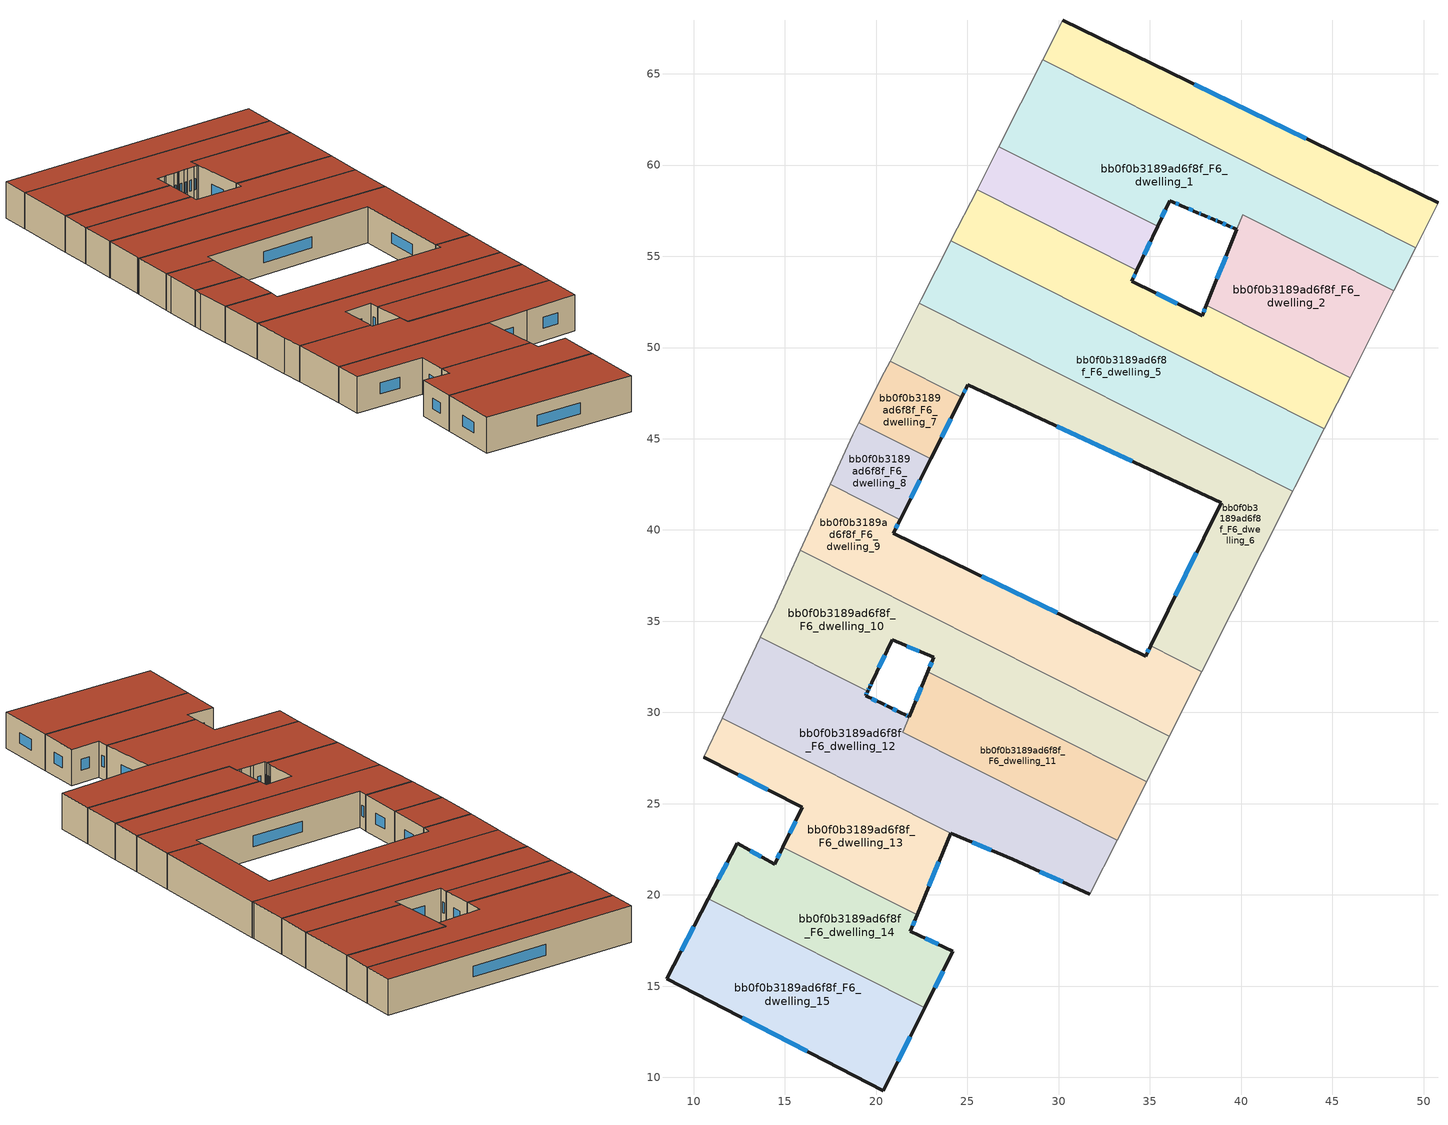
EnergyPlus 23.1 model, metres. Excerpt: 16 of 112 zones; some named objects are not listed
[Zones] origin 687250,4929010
bb0f0b3189ad6f8f_F6_dwelling_0
 floor to bb0f0b3189ad6f8f_F5_dwelling_0 (EU_floor_Construction): 50.79,57.92 49.56,55.48 29.14,65.77 30.23,67.92 z18
 wall outside (EU_wall_Construction): 50.79,57.92 30.23,67.92 z18:21
 wall to bb0f0b3189ad6f8f_F6_dwelling_1 (EU_wall_Construction): 29.14,65.77 49.56,55.48 z18:21
 wall adiabatic (EU_wall_Construction): 30.23,67.92 29.14,65.77 / 49.56,55.48 50.79,57.92 z18:21
 window (EU_Window_Construction): 43.59,61.43 37.44,64.42 z19.05:19.95
 roof outside (EU_roof_Construction): 49.56,55.48 50.79,57.92 30.23,67.92 29.14,65.77 z21
bb0f0b3189ad6f8f_F6_dwelling_1
 floor to bb0f0b3189ad6f8f_F5_dwelling_1 (EU_floor_Construction): 49.56,55.48 48.37,53.1 40.08,57.27 39.76,56.47 39.63,56.53 39.35,56.65 38.81,56.88 38.8,56.89 38.77,56.9 38.52,57.01 38.47,57.03 38.01,57.23 37.97,57.24 37.96,57.25 37.89,57.28 37.61,57.4 36.87,57.72 36.78,57.75 36.23,57.99 36.09,58.05 35.43,56.64 26.73,61.01 29.14,65.77 z18
 wall outside (EU_wall_Construction): 35.43,56.64 36.09,58.05 36.23,57.99 36.78,57.75 36.87,57.72 37.61,57.4 37.89,57.28 37.96,57.25 37.97,57.24 38.01,57.23 38.47,57.03 38.52,57.01 38.77,56.9 38.8,56.89 38.81,56.88 39.35,56.65 39.63,56.53 39.76,56.47 z18:21
 wall to bb0f0b3189ad6f8f_F6_dwelling_3 (EU_wall_Construction): 26.73,61.01 35.43,56.64 z18:21
 wall adiabatic (EU_wall_Construction): 29.14,65.77 26.73,61.01 / 48.37,53.1 49.56,55.48 z18:21
 wall to bb0f0b3189ad6f8f_F6_dwelling_2 (EU_wall_Construction): 40.09,57.27 48.37,53.1 / 39.76,56.47 40.08,57.27 z18:21
 window (EU_Window_Construction): 38.61,56.97 38.68,56.94 / 38.17,57.16 38.31,57.1 / 37.71,57.36 37.79,57.32 / 37.13,57.61 37.35,57.51 / 36.43,57.91 36.59,57.84 / 35.66,57.13 35.86,57.56 / 39.45,56.61 39.53,56.57 / 39,56.8 39.16,56.73 z19.05:19.95
 roof outside (EU_roof_Construction): 48.37,53.1 49.56,55.48 29.14,65.77 26.73,61.01 35.43,56.64 36.09,58.05 36.23,57.99 36.78,57.75 36.87,57.72 37.61,57.4 37.89,57.28 37.96,57.25 37.97,57.24 38.01,57.23 38.47,57.03 38.52,57.01 38.77,56.9 38.8,56.89 38.81,56.88 39.35,56.65 39.63,56.53 39.76,56.47 40.08,57.27 z21
bb0f0b3189ad6f8f_F6_dwelling_10
 floor to bb0f0b3189ad6f8f_F5_dwelling_10 (EU_floor_Construction): 36.07,28.69 34.82,26.21 22.84,32.24 23.16,33.01 20.87,33.97 19.75,31.62 19.65,31.39 19.54,31.16 13.66,34.13 14.46,35.83 15.85,38.88 z18
 wall outside (EU_wall_Construction): 19.54,31.16 19.65,31.39 19.75,31.62 20.87,33.97 23.16,33.01 22.84,32.24 z18:21
 wall adiabatic (EU_wall_Construction): 15.85,38.88 14.46,35.83 13.66,34.13 / 34.82,26.21 36.07,28.69 z18:21
 wall to bb0f0b3189ad6f8f_F6_dwelling_9 (EU_wall_Construction): 36.07,28.69 15.85,38.88 z18:21
 wall to bb0f0b3189ad6f8f_F6_dwelling_11 (EU_wall_Construction): 22.84,32.24 34.82,26.21 z18:21
 wall to bb0f0b3189ad6f8f_F6_dwelling_12 (EU_wall_Construction): 13.66,34.13 19.54,31.16 z18:21
 window (EU_Window_Construction): 23.05,32.74 22.95,32.51 / 21.68,33.64 22.36,33.35 / 20.15,32.44 20.48,33.15 / 19.68,31.47 19.72,31.54 / 19.58,31.24 19.61,31.31 z19.05:19.95
 roof outside (EU_roof_Construction): 34.82,26.21 36.07,28.69 15.85,38.88 14.46,35.83 13.66,34.13 19.54,31.16 19.65,31.39 19.75,31.62 20.87,33.97 23.16,33.01 22.84,32.24 z21
bb0f0b3189ad6f8f_F6_dwelling_11
 floor to bb0f0b3189ad6f8f_F5_dwelling_11 (EU_floor_Construction): 34.82,26.21 33.21,23 21.45,28.93 22.84,32.24 z18
 wall outside (EU_wall_Construction): 22.84,32.24 21.81,29.78 z18:21
 wall adiabatic (EU_wall_Construction): 33.21,23 34.82,26.21 z18:21
 wall to bb0f0b3189ad6f8f_F6_dwelling_12 (EU_wall_Construction): 21.8,29.77 21.45,28.93 33.21,23 z18:21
 window (EU_Window_Construction): 22.48,31.38 22.17,30.64 z19.05:19.95
 roof outside (EU_roof_Construction): 33.21,23 34.82,26.21 22.84,32.24 21.45,28.93 z21
bb0f0b3189ad6f8f_F6_dwelling_12
 floor to bb0f0b3189ad6f8f_F5_dwelling_12 (EU_floor_Construction): 33.21,23 31.72,20.05 27.49,21.94 24.08,23.38 11.57,29.69 13.66,34.13 19.54,31.16 19.42,30.92 20.37,30.47 20.64,30.34 21.4,29.97 21.55,29.89 21.8,29.77 21.45,28.93 z18
 wall outside (EU_wall_Construction): 24.08,23.38 27.49,21.94 31.72,20.05 / 21.8,29.77 21.55,29.89 21.4,29.97 20.64,30.34 20.37,30.47 19.42,30.92 19.54,31.16 z18:21
 wall adiabatic (EU_wall_Construction): 31.72,20.05 33.21,23 / 13.66,34.13 11.57,29.69 z18:21
 wall to bb0f0b3189ad6f8f_F6_dwelling_13 (EU_wall_Construction): 11.57,29.69 24.08,23.38 z18:21
 window (EU_Window_Construction): 28.98,21.28 30.24,20.71 / 25.28,22.88 26.3,22.45 / 19.46,31.01 19.5,31.08 / 20.04,30.63 19.76,30.76 / 20.54,30.38 20.46,30.42 / 21.13,30.1 20.91,30.21 / 21.72,29.82 21.64,29.85 z19.05:19.95
 roof outside (EU_roof_Construction): 31.72,20.05 33.21,23 21.45,28.93 21.8,29.77 21.55,29.89 21.4,29.97 20.64,30.34 20.37,30.47 19.42,30.92 19.54,31.16 13.66,34.13 11.57,29.69 24.08,23.38 27.49,21.94 z21
bb0f0b3189ad6f8f_F6_dwelling_13
 floor to bb0f0b3189ad6f8f_F5_dwelling_13 (EU_floor_Construction): 24.08,23.38 22.25,18.9 14.89,22.61 15.96,24.81 10.55,27.54 11.57,29.69 z18
 wall outside (EU_wall_Construction): 10.55,27.54 15.96,24.81 14.89,22.61 / 22.25,18.9 24.08,23.38 z18:21
 wall adiabatic (EU_wall_Construction): 11.57,29.69 10.55,27.54 z18:21
 wall to bb0f0b3189ad6f8f_F6_dwelling_14 (EU_wall_Construction): 14.89,22.61 22.25,18.9 z18:21
 window (EU_Window_Construction): 12.45,26.59 14.07,25.77 / 22.89,20.47 23.44,21.81 / 15.59,24.04 15.26,23.38 z19.05:19.95
 roof outside (EU_roof_Construction): 22.25,18.9 24.08,23.38 11.57,29.69 10.55,27.54 15.96,24.81 14.89,22.61 z21
bb0f0b3189ad6f8f_F6_dwelling_14
 floor to bb0f0b3189ad6f8f_F5_dwelling_14 (EU_floor_Construction): 22.25,18.9 21.88,18 24.21,16.91 22.67,13.83 10.81,19.8 12.38,22.82 14.43,21.69 14.89,22.61 z18
 wall outside (EU_wall_Construction): 14.89,22.61 14.43,21.69 12.38,22.82 10.81,19.8 / 22.67,13.83 24.21,16.91 21.88,18 22.25,18.9 z18:21
 wall to bb0f0b3189ad6f8f_F6_dwelling_15 (EU_wall_Construction): 10.81,19.8 22.67,13.83 z18:21
 window (EU_Window_Construction): 11.83,21.76 11.36,20.86 / 13.72,22.09 13.1,22.43 / 14.73,22.29 14.59,22.02 / 22.01,18.32 22.12,18.59 / 23.4,17.3 22.7,17.62 / 23.21,14.91 23.67,15.83 z19.05:19.95
 roof outside (EU_roof_Construction): 22.67,13.83 24.21,16.91 21.88,18 22.25,18.9 14.89,22.61 14.43,21.69 12.38,22.82 10.81,19.8 z21
bb0f0b3189ad6f8f_F6_dwelling_15
 floor to bb0f0b3189ad6f8f_F5_dwelling_15 (EU_floor_Construction): 22.67,13.83 20.38,9.28 8.51,15.4 10.81,19.8 z18
 wall outside (EU_wall_Construction): 10.81,19.8 8.51,15.4 20.38,9.28 22.67,13.83 z18:21
 window (EU_Window_Construction): 21.18,10.88 21.87,12.23 / 12.68,13.26 16.22,11.43 / 10,18.26 9.32,16.95 z19.05:19.95
 roof outside (EU_roof_Construction): 20.38,9.28 22.67,13.83 10.81,19.8 8.51,15.4 z21
bb0f0b3189ad6f8f_F6_dwelling_2
 floor to bb0f0b3189ad6f8f_F5_dwelling_2 (EU_floor_Construction): 48.37,53.1 45.97,48.35 38.09,52.32 40.09,57.27 z18
 wall outside (EU_wall_Construction): 39.77,56.47 38.09,52.32 z18:21
 wall to bb0f0b3189ad6f8f_F6_dwelling_4 (EU_wall_Construction): 38.09,52.32 45.97,48.35 z18:21
 wall adiabatic (EU_wall_Construction): 45.97,48.35 48.37,53.1 z18:21
 window (EU_Window_Construction): 39.18,55.01 38.68,53.77 z19.05:19.95
 roof outside (EU_roof_Construction): 45.97,48.35 48.37,53.1 40.09,57.27 38.09,52.32 z21
bb0f0b3189ad6f8f_F6_dwelling_3
 floor to bb0f0b3189ad6f8f_F5_dwelling_3 (EU_floor_Construction): 35.43,56.64 34.29,54.23 25.53,58.64 26.73,61.01 z18
 wall outside (EU_wall_Construction): 34.29,54.23 35.43,56.64 z18:21
 wall to bb0f0b3189ad6f8f_F6_dwelling_4 (EU_wall_Construction): 25.53,58.64 34.29,54.23 z18:21
 wall adiabatic (EU_wall_Construction): 26.73,61.01 25.53,58.64 z18:21
 window (EU_Window_Construction): 34.69,55.07 35.03,55.79 z19.05:19.95
 roof outside (EU_roof_Construction): 34.29,54.23 35.43,56.64 26.73,61.01 25.53,58.64 z21
bb0f0b3189ad6f8f_F6_dwelling_4
 floor to bb0f0b3189ad6f8f_F5_dwelling_4 (EU_floor_Construction): 38.09,52.32 45.97,48.35 44.56,45.54 24.1,55.84 25.53,58.64 34.29,54.23 34,53.62 37.86,51.74 z18
 wall outside (EU_wall_Construction): 38.09,52.32 37.86,51.74 34,53.62 34.29,54.23 z18:21
 wall adiabatic (EU_wall_Construction): 44.56,45.54 45.97,48.35 / 25.53,58.64 24.1,55.84 z18:21
 wall to bb0f0b3189ad6f8f_F6_dwelling_5 (EU_wall_Construction): 24.1,55.84 44.56,45.54 z18:21
 window (EU_Window_Construction): 36.51,52.4 35.36,52.96 / 38.01,52.11 37.94,51.94 / 34.1,53.84 34.19,54.02 z19.05:19.95
 roof outside (EU_roof_Construction): 44.56,45.54 45.97,48.35 38.09,52.32 37.86,51.74 34,53.62 34.29,54.23 25.53,58.64 24.1,55.84 z21
bb0f0b3189ad6f8f_F6_dwelling_5
 floor to bb0f0b3189ad6f8f_F5_dwelling_5 (EU_floor_Construction): 44.56,45.54 42.95,42.34 42.83,42.12 22.37,52.42 22.48,52.65 24.07,55.78 24.1,55.84 z18
 wall adiabatic (EU_wall_Construction): 24.1,55.84 24.07,55.78 22.48,52.65 22.37,52.42 / 42.83,42.12 42.95,42.34 44.56,45.54 z18:21
 wall to bb0f0b3189ad6f8f_F6_dwelling_6 (EU_wall_Construction): 22.37,52.42 42.83,42.12 z18:21
 roof outside (EU_roof_Construction): 42.95,42.34 44.56,45.54 24.1,55.84 24.07,55.78 22.48,52.65 22.37,52.42 42.83,42.12 z21
bb0f0b3189ad6f8f_F6_dwelling_6
 floor to bb0f0b3189ad6f8f_F5_dwelling_6 (EU_floor_Construction): 42.83,42.12 37.86,32.24 35.05,33.66 38.9,41.49 25.03,47.95 24.69,47.28 20.77,49.26 22.37,52.42 z18
 wall outside (EU_wall_Construction): 24.69,47.28 25.03,47.95 38.9,41.49 35.05,33.66 z18:21
 wall to bb0f0b3189ad6f8f_F6_dwelling_7 (EU_wall_Construction): 20.77,49.26 24.69,47.28 z18:21
 wall adiabatic (EU_wall_Construction): 22.37,52.42 20.77,49.26 / 37.86,32.24 42.83,42.12 z18:21
 wall to bb0f0b3189ad6f8f_F6_dwelling_9 (EU_wall_Construction): 35.05,33.66 37.86,32.24 z18:21
 window (EU_Window_Construction): 37.55,38.74 36.4,36.4 / 29.9,45.69 34.04,43.76 / 24.81,47.51 24.91,47.72 z19.05:19.95
 roof outside (EU_roof_Construction): 37.86,32.24 42.83,42.12 22.37,52.42 20.77,49.26 24.69,47.28 25.03,47.95 38.9,41.49 35.05,33.66 z21
bb0f0b3189ad6f8f_F6_dwelling_7
 floor to bb0f0b3189ad6f8f_F5_dwelling_7 (EU_floor_Construction): 24.69,47.28 22.99,43.89 19.06,45.87 20.45,48.64 20.77,49.26 z18
 wall outside (EU_wall_Construction): 22.99,43.89 24.69,47.28 z18:21
 wall to bb0f0b3189ad6f8f_F6_dwelling_8 (EU_wall_Construction): 19.06,45.87 22.99,43.89 z18:21
 wall adiabatic (EU_wall_Construction): 20.77,49.26 20.45,48.64 19.06,45.87 z18:21
 window (EU_Window_Construction): 23.59,45.08 24.1,46.09 z19.05:19.95
 roof outside (EU_roof_Construction): 22.99,43.89 24.69,47.28 20.77,49.26 20.45,48.64 19.06,45.87 z21
bb0f0b3189ad6f8f_F6_dwelling_8
 floor to bb0f0b3189ad6f8f_F5_dwelling_8 (EU_floor_Construction): 22.99,43.89 21.32,40.57 17.49,42.5 18.73,45.22 19.06,45.87 z18
 wall outside (EU_wall_Construction): 21.32,40.57 22.99,43.89 z18:21
 wall to bb0f0b3189ad6f8f_F6_dwelling_9 (EU_wall_Construction): 17.49,42.5 21.32,40.57 z18:21
 wall adiabatic (EU_wall_Construction): 19.06,45.87 18.73,45.22 17.49,42.5 z18:21
 window (EU_Window_Construction): 21.9,41.74 22.4,42.73 z19.05:19.95
 roof outside (EU_roof_Construction): 21.32,40.57 22.99,43.89 19.06,45.87 18.73,45.22 17.49,42.5 z21
bb0f0b3189ad6f8f_F6_dwelling_9
 floor to bb0f0b3189ad6f8f_F5_dwelling_9 (EU_floor_Construction): 35.05,33.66 37.86,32.24 36.07,28.69 15.85,38.88 17.49,42.5 21.32,40.57 20.94,39.83 34.77,33.09 z18
 wall outside (EU_wall_Construction): 35.05,33.66 34.77,33.09 20.94,39.83 21.32,40.57 z18:21
 wall adiabatic (EU_wall_Construction): 36.07,28.69 37.86,32.24 / 17.49,42.5 15.85,38.88 z18:21
 window (EU_Window_Construction): 21.07,40.09 21.19,40.31 / 29.92,35.46 25.79,37.47 / 34.95,33.46 34.87,33.29 z19.05:19.95
 roof outside (EU_roof_Construction): 36.07,28.69 37.86,32.24 35.05,33.66 34.77,33.09 20.94,39.83 21.32,40.57 17.49,42.5 15.85,38.88 z21
[Building]
EU S2 Campaign: North Axis=0; Terrain=City; Solar Distribution=FullExterior
[Site:Location]
Bologna: Latitude=44.5; Longitude=11.25; Time Zone=1; Elevation=37
[SizingPeriod:WeatherFileDays]
AnnualSizingPeriod: Begin Month=1; Begin Day of Month=1; End Month=12; End Day of Month=31; Day of Week for Start Day=Monday; Use Weather File Daylight Saving Period=No; Use Weather File Rain and Snow Indicators=No
[MATERIAL]
EU_InternalMass_Material: Roughness=MediumRough; Thickness=0.1; Conductivity=1; Density=1800; Specific Heat=900; Thermal Absorptance=0.9; Solar Absorptance=0.7; Visible Absorptance=0.7
[MATERIAL:NOMASS] Roughness=MediumRough; Thermal Absorptance=0.9; Solar Absorptance=0.7; Visible Absorptance=0.7
Name | Thermal Resistance
EU_wall_NoMass | 0.890213
EU_roof_NoMass | 0.636128
EU_floor_NoMass | 0.79516
[WINDOWMATERIAL:SIMPLEGLAZINGSYSTEM]
EU_Window_SimpleGlazing: UFactor=4.49146; Solar Heat Gain Coefficient=0.85; Visible Transmittance=0.85
[CONSTRUCTION]
EU_wall_Construction: EU_wall_NoMass
EU_roof_Construction: EU_roof_NoMass
EU_floor_Construction: EU_floor_NoMass
EU_Window_Construction: EU_Window_SimpleGlazing
EU_InternalMass_Construction: EU_InternalMass_Material
[ZONE] Type=1; Multiplier=1; Ceiling Height=autocalculate; Floor Area=autocalculate; Part of Total Floor Area=Yes
Name | Volume
bb0f0b3189ad6f8f_F6_dwelling_0 | 176.654
bb0f0b3189ad6f8f_F6_dwelling_1 | 271.849
bb0f0b3189ad6f8f_F6_dwelling_10 | 231.152
bb0f0b3189ad6f8f_F6_dwelling_11 | 143.089
bb0f0b3189ad6f8f_F6_dwelling_12 | 276.24
bb0f0b3189ad6f8f_F6_dwelling_13 | 160.329
bb0f0b3189ad6f8f_F6_dwelling_14 | 158.539
bb0f0b3189ad6f8f_F6_dwelling_15 | 200.585
bb0f0b3189ad6f8f_F6_dwelling_2 | 144.383
bb0f0b3189ad6f8f_F6_dwelling_3 | 77.9421
bb0f0b3189ad6f8f_F6_dwelling_4 | 207.989
bb0f0b3189ad6f8f_F6_dwelling_5 | 263.098
bb0f0b3189ad6f8f_F6_dwelling_6 | 270.262
bb0f0b3189ad6f8f_F6_dwelling_7 | 49.99
bb0f0b3189ad6f8f_F6_dwelling_8 | 48.5354
bb0f0b3189ad6f8f_F6_dwelling_9 | 237.343
[INTERNALMASS] Construction=EU_InternalMass_Construction
Name | Zone or ZoneList | Surface Area
bb0f0b3189ad6f8f_F6_dwelling_0_EU_InternalMass | bb0f0b3189ad6f8f_F6_dwelling_0 | 58.8848
bb0f0b3189ad6f8f_F6_dwelling_1_EU_InternalMass | bb0f0b3189ad6f8f_F6_dwelling_1 | 90.6158
bb0f0b3189ad6f8f_F6_dwelling_2_EU_InternalMass | bb0f0b3189ad6f8f_F6_dwelling_2 | 48.1414
bb0f0b3189ad6f8f_F6_dwelling_3_EU_InternalMass | bb0f0b3189ad6f8f_F6_dwelling_3 | 25.9804
bb0f0b3189ad6f8f_F6_dwelling_4_EU_InternalMass | bb0f0b3189ad6f8f_F6_dwelling_4 | 69.3304
bb0f0b3189ad6f8f_F6_dwelling_5_EU_InternalMass | bb0f0b3189ad6f8f_F6_dwelling_5 | 87.6939
bb0f0b3189ad6f8f_F6_dwelling_6_EU_InternalMass | bb0f0b3189ad6f8f_F6_dwelling_6 | 90.0911
bb0f0b3189ad6f8f_F6_dwelling_7_EU_InternalMass | bb0f0b3189ad6f8f_F6_dwelling_7 | 16.6637
bb0f0b3189ad6f8f_F6_dwelling_8_EU_InternalMass | bb0f0b3189ad6f8f_F6_dwelling_8 | 16.1785
bb0f0b3189ad6f8f_F6_dwelling_9_EU_InternalMass | bb0f0b3189ad6f8f_F6_dwelling_9 | 79.1109
bb0f0b3189ad6f8f_F6_dwelling_10_EU_InternalMass | bb0f0b3189ad6f8f_F6_dwelling_10 | 77.0522
bb0f0b3189ad6f8f_F6_dwelling_11_EU_InternalMass | bb0f0b3189ad6f8f_F6_dwelling_11 | 47.6966
bb0f0b3189ad6f8f_F6_dwelling_12_EU_InternalMass | bb0f0b3189ad6f8f_F6_dwelling_12 | 92.0785
bb0f0b3189ad6f8f_F6_dwelling_13_EU_InternalMass | bb0f0b3189ad6f8f_F6_dwelling_13 | 53.4428
bb0f0b3189ad6f8f_F6_dwelling_14_EU_InternalMass | bb0f0b3189ad6f8f_F6_dwelling_14 | 52.8464
bb0f0b3189ad6f8f_F6_dwelling_15_EU_InternalMass | bb0f0b3189ad6f8f_F6_dwelling_15 | 66.8616
[OTHEREQUIPMENT] Fuel Type=Electricity; Design Level Calculation Method=Watts/Area; Power per Zone Floor Area=1; Fraction Latent=0; Fraction Radiant=0; Fraction Lost=0; Carbon Dioxide Generation Rate=0; EndUse Subcategory=EU_Step8_InternalGains
Name | Zone or ZoneList or Space or SpaceList | Schedule
EU_Step8_InternalGain_bb0f0b3189ad6f8f_F6_dwelling_0_f000 | bb0f0b3189ad6f8f_F6_dwelling_0 | EU_Step8_GainSchedule_bb0f0b3189ad6f8f_F6_dwelling_0_f000
EU_Step8_InternalGain_bb0f0b3189ad6f8f_F6_dwelling_1_f000 | bb0f0b3189ad6f8f_F6_dwelling_1 | EU_Step8_GainSchedule_bb0f0b3189ad6f8f_F6_dwelling_1_f000
EU_Step8_InternalGain_bb0f0b3189ad6f8f_F6_dwelling_2_f000 | bb0f0b3189ad6f8f_F6_dwelling_2 | EU_Step8_GainSchedule_bb0f0b3189ad6f8f_F6_dwelling_2_f000
EU_Step8_InternalGain_bb0f0b3189ad6f8f_F6_dwelling_3_f000 | bb0f0b3189ad6f8f_F6_dwelling_3 | EU_Step8_GainSchedule_bb0f0b3189ad6f8f_F6_dwelling_3_f000
EU_Step8_InternalGain_bb0f0b3189ad6f8f_F6_dwelling_4_f000 | bb0f0b3189ad6f8f_F6_dwelling_4 | EU_Step8_GainSchedule_bb0f0b3189ad6f8f_F6_dwelling_4_f000
EU_Step8_InternalGain_bb0f0b3189ad6f8f_F6_dwelling_5_f000 | bb0f0b3189ad6f8f_F6_dwelling_5 | EU_Step8_GainSchedule_bb0f0b3189ad6f8f_F6_dwelling_5_f000
EU_Step8_InternalGain_bb0f0b3189ad6f8f_F6_dwelling_6_f000 | bb0f0b3189ad6f8f_F6_dwelling_6 | EU_Step8_GainSchedule_bb0f0b3189ad6f8f_F6_dwelling_6_f000
EU_Step8_InternalGain_bb0f0b3189ad6f8f_F6_dwelling_7_f000 | bb0f0b3189ad6f8f_F6_dwelling_7 | EU_Step8_GainSchedule_bb0f0b3189ad6f8f_F6_dwelling_7_f000
EU_Step8_InternalGain_bb0f0b3189ad6f8f_F6_dwelling_8_f000 | bb0f0b3189ad6f8f_F6_dwelling_8 | EU_Step8_GainSchedule_bb0f0b3189ad6f8f_F6_dwelling_8_f000
EU_Step8_InternalGain_bb0f0b3189ad6f8f_F6_dwelling_9_f000 | bb0f0b3189ad6f8f_F6_dwelling_9 | EU_Step8_GainSchedule_bb0f0b3189ad6f8f_F6_dwelling_9_f000
EU_Step8_InternalGain_bb0f0b3189ad6f8f_F6_dwelling_10_f000 | bb0f0b3189ad6f8f_F6_dwelling_10 | EU_Step8_GainSchedule_bb0f0b3189ad6f8f_F6_dwelling_10_f000
EU_Step8_InternalGain_bb0f0b3189ad6f8f_F6_dwelling_11_f000 | bb0f0b3189ad6f8f_F6_dwelling_11 | EU_Step8_GainSchedule_bb0f0b3189ad6f8f_F6_dwelling_11_f000
EU_Step8_InternalGain_bb0f0b3189ad6f8f_F6_dwelling_12_f000 | bb0f0b3189ad6f8f_F6_dwelling_12 | EU_Step8_GainSchedule_bb0f0b3189ad6f8f_F6_dwelling_12_f000
EU_Step8_InternalGain_bb0f0b3189ad6f8f_F6_dwelling_13_f000 | bb0f0b3189ad6f8f_F6_dwelling_13 | EU_Step8_GainSchedule_bb0f0b3189ad6f8f_F6_dwelling_13_f000
EU_Step8_InternalGain_bb0f0b3189ad6f8f_F6_dwelling_14_f000 | bb0f0b3189ad6f8f_F6_dwelling_14 | EU_Step8_GainSchedule_bb0f0b3189ad6f8f_F6_dwelling_14_f000
EU_Step8_InternalGain_bb0f0b3189ad6f8f_F6_dwelling_15_f000 | bb0f0b3189ad6f8f_F6_dwelling_15 | EU_Step8_GainSchedule_bb0f0b3189ad6f8f_F6_dwelling_15_f000
[ZONEVENTILATION:DESIGNFLOWRATE] Schedule=EU_AlwaysOn; Design Flow Rate Calculation Method=AirChanges/Hour; Air Changes per Hour=0.718634; Ventilation Type=Natural; Fan Pressure Rise=0; Fan Total Efficiency=1; Constant Term Coefficient=1; Temperature Term Coefficient=0; Velocity Term Coefficient=0; Velocity Squared Term Coefficient=0; Minimum Indoor Temperature=-100; Maximum Indoor Temperature=100; Delta Temperature=-100; Minimum Outdoor Temperature=-100; Maximum Outdoor Temperature=100; Maximum Wind Speed=40
Name | Zone or ZoneList or Space or SpaceList
EU_ConstantAir_bb0f0b3189ad6f8f_F6_dwelling_0 | bb0f0b3189ad6f8f_F6_dwelling_0
EU_ConstantAir_bb0f0b3189ad6f8f_F6_dwelling_1 | bb0f0b3189ad6f8f_F6_dwelling_1
EU_ConstantAir_bb0f0b3189ad6f8f_F6_dwelling_2 | bb0f0b3189ad6f8f_F6_dwelling_2
EU_ConstantAir_bb0f0b3189ad6f8f_F6_dwelling_3 | bb0f0b3189ad6f8f_F6_dwelling_3
EU_ConstantAir_bb0f0b3189ad6f8f_F6_dwelling_4 | bb0f0b3189ad6f8f_F6_dwelling_4
EU_ConstantAir_bb0f0b3189ad6f8f_F6_dwelling_5 | bb0f0b3189ad6f8f_F6_dwelling_5
EU_ConstantAir_bb0f0b3189ad6f8f_F6_dwelling_6 | bb0f0b3189ad6f8f_F6_dwelling_6
EU_ConstantAir_bb0f0b3189ad6f8f_F6_dwelling_7 | bb0f0b3189ad6f8f_F6_dwelling_7
EU_ConstantAir_bb0f0b3189ad6f8f_F6_dwelling_8 | bb0f0b3189ad6f8f_F6_dwelling_8
EU_ConstantAir_bb0f0b3189ad6f8f_F6_dwelling_9 | bb0f0b3189ad6f8f_F6_dwelling_9
EU_ConstantAir_bb0f0b3189ad6f8f_F6_dwelling_10 | bb0f0b3189ad6f8f_F6_dwelling_10
EU_ConstantAir_bb0f0b3189ad6f8f_F6_dwelling_11 | bb0f0b3189ad6f8f_F6_dwelling_11
EU_ConstantAir_bb0f0b3189ad6f8f_F6_dwelling_12 | bb0f0b3189ad6f8f_F6_dwelling_12
EU_ConstantAir_bb0f0b3189ad6f8f_F6_dwelling_13 | bb0f0b3189ad6f8f_F6_dwelling_13
EU_ConstantAir_bb0f0b3189ad6f8f_F6_dwelling_14 | bb0f0b3189ad6f8f_F6_dwelling_14
EU_ConstantAir_bb0f0b3189ad6f8f_F6_dwelling_15 | bb0f0b3189ad6f8f_F6_dwelling_15
[HVACTEMPLATE:ZONE:IDEALLOADSAIRSYSTEM] System Availability Schedule=EU_AlwaysOn; Maximum Heating Supply Air Temperature=50; Minimum Cooling Supply Air Temperature=13; Maximum Heating Supply Air Humidity Ratio=0.0156; Minimum Cooling Supply Air Humidity Ratio=0.0077; Heating Limit=NoLimit; Cooling Limit=NoLimit; Heating Availability Schedule=EU_AlwaysOn; Cooling Availability Schedule=EU_CoolingOff; Dehumidification Control Type=ConstantSensibleHeatRatio; Cooling Sensible Heat Ratio=0.7; Dehumidification Setpoint=60; Humidification Control Type=None; Humidification Setpoint=30; Outdoor Air Method=None; Outdoor Air Flow Rate per Person=0.00944; Outdoor Air Flow Rate per Zone Floor Area=0; Outdoor Air Flow Rate per Zone=0; Demand Controlled Ventilation Type=None; Outdoor Air Economizer Type=NoEconomizer; Heat Recovery Type=None; Sensible Heat Recovery Effectiveness=0.7; Latent Heat Recovery Effectiveness=0.65
Name | Template Thermostat
bb0f0b3189ad6f8f_F6_dwelling_0 | EU_HeatOnly_bb0f0b3189ad6f8f_F6_dwelling_0
bb0f0b3189ad6f8f_F6_dwelling_1 | EU_HeatOnly_bb0f0b3189ad6f8f_F6_dwelling_1
bb0f0b3189ad6f8f_F6_dwelling_2 | EU_HeatOnly_bb0f0b3189ad6f8f_F6_dwelling_2
bb0f0b3189ad6f8f_F6_dwelling_3 | EU_HeatOnly_bb0f0b3189ad6f8f_F6_dwelling_3
bb0f0b3189ad6f8f_F6_dwelling_4 | EU_HeatOnly_bb0f0b3189ad6f8f_F6_dwelling_4
bb0f0b3189ad6f8f_F6_dwelling_5 | EU_HeatOnly_bb0f0b3189ad6f8f_F6_dwelling_5
bb0f0b3189ad6f8f_F6_dwelling_6 | EU_HeatOnly_bb0f0b3189ad6f8f_F6_dwelling_6
bb0f0b3189ad6f8f_F6_dwelling_7 | EU_HeatOnly_bb0f0b3189ad6f8f_F6_dwelling_7
bb0f0b3189ad6f8f_F6_dwelling_8 | EU_HeatOnly_bb0f0b3189ad6f8f_F6_dwelling_8
bb0f0b3189ad6f8f_F6_dwelling_9 | EU_HeatOnly_bb0f0b3189ad6f8f_F6_dwelling_9
bb0f0b3189ad6f8f_F6_dwelling_10 | EU_HeatOnly_bb0f0b3189ad6f8f_F6_dwelling_10
bb0f0b3189ad6f8f_F6_dwelling_11 | EU_HeatOnly_bb0f0b3189ad6f8f_F6_dwelling_11
bb0f0b3189ad6f8f_F6_dwelling_12 | EU_HeatOnly_bb0f0b3189ad6f8f_F6_dwelling_12
bb0f0b3189ad6f8f_F6_dwelling_13 | EU_HeatOnly_bb0f0b3189ad6f8f_F6_dwelling_13
bb0f0b3189ad6f8f_F6_dwelling_14 | EU_HeatOnly_bb0f0b3189ad6f8f_F6_dwelling_14
bb0f0b3189ad6f8f_F6_dwelling_15 | EU_HeatOnly_bb0f0b3189ad6f8f_F6_dwelling_15
[SIZING:ZONE] Zone Cooling Design Supply Air Temperature Input Method=SupplyAirTemperature; Zone Cooling Design Supply Air Temperature=13; Zone Heating Design Supply Air Temperature Input Method=SupplyAirTemperature; Zone Heating Design Supply Air Temperature=50; Zone Cooling Design Supply Air Humidity Ratio=0.008; Zone Heating Design Supply Air Humidity Ratio=0.008; Cooling Design Air Flow Method=DesignDay; Cooling Design Air Flow Rate=0; Cooling Minimum Air Flow per Zone Floor Area=0.000762; Cooling Minimum Air Flow=0; Cooling Minimum Air Flow Fraction=0.2; Heating Design Air Flow Method=DesignDay; Heating Design Air Flow Rate=0; Heating Maximum Air Flow per Zone Floor Area=0.002032; Heating Maximum Air Flow=0.141576; Heating Maximum Air Flow Fraction=0.3; Account for Dedicated Outdoor Air System=No; Dedicated Outdoor Air System Control Strategy=NeutralSupplyAir; Dedicated Outdoor Air Low Setpoint Temperature for Design=autosize; Dedicated Outdoor Air High Setpoint Temperature for Design=autosize; Zone Load Sizing Method=Sensible Load Only No Latent Load; Zone Latent Cooling Design Supply Air Humidity Ratio Input Method=HumidityRatioDifference; Zone Cooling Design Supply Air Humidity Ratio Difference=0.005; Zone Latent Heating Design Supply Air Humidity Ratio Input Method=HumidityRatioDifference; Zone Humidification Design Supply Air Humidity Ratio Difference=0.005
bb0f0b3189ad6f8f_F6_dwelling_0; bb0f0b3189ad6f8f_F6_dwelling_1; bb0f0b3189ad6f8f_F6_dwelling_2; bb0f0b3189ad6f8f_F6_dwelling_3; bb0f0b3189ad6f8f_F6_dwelling_4; bb0f0b3189ad6f8f_F6_dwelling_5; bb0f0b3189ad6f8f_F6_dwelling_6; bb0f0b3189ad6f8f_F6_dwelling_7; bb0f0b3189ad6f8f_F6_dwelling_8; bb0f0b3189ad6f8f_F6_dwelling_9; bb0f0b3189ad6f8f_F6_dwelling_10; bb0f0b3189ad6f8f_F6_dwelling_11; bb0f0b3189ad6f8f_F6_dwelling_12; bb0f0b3189ad6f8f_F6_dwelling_13; bb0f0b3189ad6f8f_F6_dwelling_14; bb0f0b3189ad6f8f_F6_dwelling_15
[SCHEDULE:CONSTANT]
Name | Hourly Value
EU_AlwaysOn | 1
EU_CoolingOff | 0
[SCHEDULE:FILE] Column Number=1; Rows to Skip at Top=0; Number of Hours of Data=8760; Column Separator=Comma; Interpolate to Timestep=No; Minutes per Item=60; Adjust Schedule for Daylight Savings=Yes
Name | File
EU_Step8_GainSchedule_bb0f0b3189ad6f8f_F6_dwelling_0_f000 | ../../schedules/bb0f0b3189ad6f8f/bb0f0b3189ad6f8f_F6_dwelling_0_f000_gain.csv
EU_Step8_GainSchedule_bb0f0b3189ad6f8f_F6_dwelling_1_f000 | ../../schedules/bb0f0b3189ad6f8f/bb0f0b3189ad6f8f_F6_dwelling_1_f000_gain.csv
EU_Step8_GainSchedule_bb0f0b3189ad6f8f_F6_dwelling_2_f000 | ../../schedules/bb0f0b3189ad6f8f/bb0f0b3189ad6f8f_F6_dwelling_2_f000_gain.csv
EU_Step8_GainSchedule_bb0f0b3189ad6f8f_F6_dwelling_3_f000 | ../../schedules/bb0f0b3189ad6f8f/bb0f0b3189ad6f8f_F6_dwelling_3_f000_gain.csv
EU_Step8_GainSchedule_bb0f0b3189ad6f8f_F6_dwelling_4_f000 | ../../schedules/bb0f0b3189ad6f8f/bb0f0b3189ad6f8f_F6_dwelling_4_f000_gain.csv
EU_Step8_GainSchedule_bb0f0b3189ad6f8f_F6_dwelling_5_f000 | ../../schedules/bb0f0b3189ad6f8f/bb0f0b3189ad6f8f_F6_dwelling_5_f000_gain.csv
EU_Step8_GainSchedule_bb0f0b3189ad6f8f_F6_dwelling_6_f000 | ../../schedules/bb0f0b3189ad6f8f/bb0f0b3189ad6f8f_F6_dwelling_6_f000_gain.csv
EU_Step8_GainSchedule_bb0f0b3189ad6f8f_F6_dwelling_7_f000 | ../../schedules/bb0f0b3189ad6f8f/bb0f0b3189ad6f8f_F6_dwelling_7_f000_gain.csv
EU_Step8_GainSchedule_bb0f0b3189ad6f8f_F6_dwelling_8_f000 | ../../schedules/bb0f0b3189ad6f8f/bb0f0b3189ad6f8f_F6_dwelling_8_f000_gain.csv
EU_Step8_GainSchedule_bb0f0b3189ad6f8f_F6_dwelling_9_f000 | ../../schedules/bb0f0b3189ad6f8f/bb0f0b3189ad6f8f_F6_dwelling_9_f000_gain.csv
EU_Step8_GainSchedule_bb0f0b3189ad6f8f_F6_dwelling_10_f000 | ../../schedules/bb0f0b3189ad6f8f/bb0f0b3189ad6f8f_F6_dwelling_10_f000_gain.csv
EU_Step8_GainSchedule_bb0f0b3189ad6f8f_F6_dwelling_11_f000 | ../../schedules/bb0f0b3189ad6f8f/bb0f0b3189ad6f8f_F6_dwelling_11_f000_gain.csv
EU_Step8_GainSchedule_bb0f0b3189ad6f8f_F6_dwelling_12_f000 | ../../schedules/bb0f0b3189ad6f8f/bb0f0b3189ad6f8f_F6_dwelling_12_f000_gain.csv
EU_Step8_GainSchedule_bb0f0b3189ad6f8f_F6_dwelling_13_f000 | ../../schedules/bb0f0b3189ad6f8f/bb0f0b3189ad6f8f_F6_dwelling_13_f000_gain.csv
EU_Step8_GainSchedule_bb0f0b3189ad6f8f_F6_dwelling_14_f000 | ../../schedules/bb0f0b3189ad6f8f/bb0f0b3189ad6f8f_F6_dwelling_14_f000_gain.csv
EU_Step8_GainSchedule_bb0f0b3189ad6f8f_F6_dwelling_15_f000 | ../../schedules/bb0f0b3189ad6f8f/bb0f0b3189ad6f8f_F6_dwelling_15_f000_gain.csv
